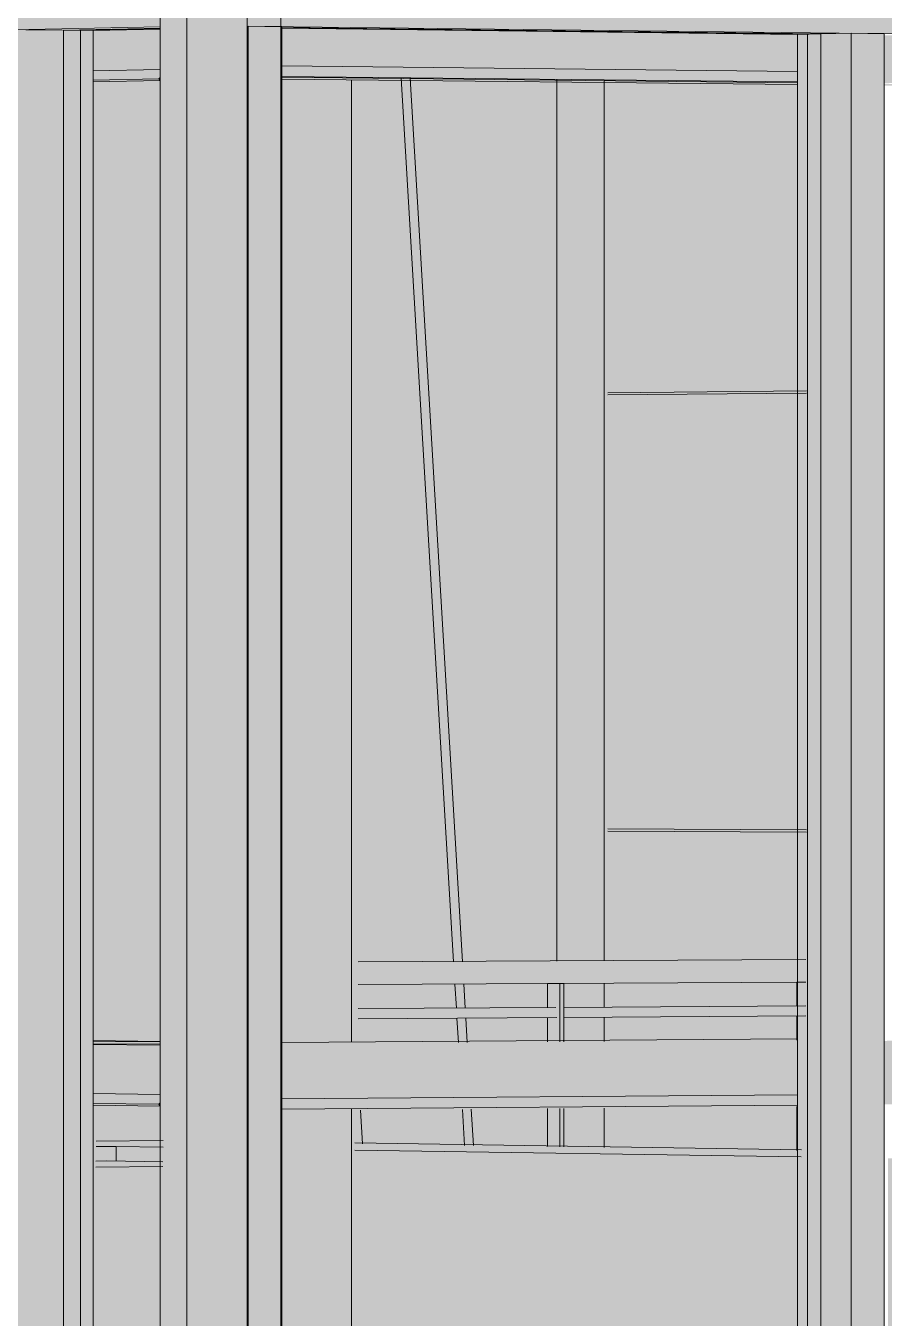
# Model space of a CAD drawing. Header units: inches. Extents: x 31156 to 31160, y -65 to 66.
# Drawn here: x 31157.44868 to 31157.47387, y 65.98101 to 66.01892 of the extents above; entities that cross this region are included whole.
import ezdxf

# ---------------------------------------------------------------- set-up
doc = ezdxf.new("R2010")
doc.units = ezdxf.units.IN
doc.header["$MEASUREMENT"] = 0
for name, color, linetype, lineweight in [('A-FLOR-HRAL', 11, 'Continuous', 9), ('A-GLAZ-CURT', 52, 'Continuous', 9), ('A-GLAZ-CWMG', 51, 'Continuous', 9), ('A-WALL-PATT', 111, 'Continuous', 13), ('L-SITE-WALL', 31, 'Continuous', 13), ('Q-CASE', 31, 'Continuous', 9), ('S-BEAM', 12, 'Continuous', 9), ('S-COLS', 52, 'Continuous', 9)]:
    doc.layers.add(name, color=color, linetype=linetype, lineweight=lineweight)

# ---------------------------------------------------------------- blocks, each defined once
blk = doc.blocks.new('FP_44-Looking North West')
at = {"layer": 'A-WALL-PATT', "lineweight": 9}
for p, q in [((-3322.782594, 66.008206), (-3322.788426, 66.008155)), ((-3322.782594, 66.008139), (-3322.788426, 66.008089)), ((-3322.782594, 65.99533), (-3322.788426, 65.995359)), ((-3322.782594, 65.995263), (-3322.788426, 65.995293))]:
    blk.add_line(p, q, dxfattribs=at)

msp = doc.modelspace()

# ---------------------------------------------------------------- hatches: boundary and pattern name
at = {"layer": 'A-FLOR-HRAL', "lineweight": 5}
h = msp.add_hatch(color=256, dxfattribs=at)
h.paths.add_polyline_path([(31157.458443, 65.991122), (31157.471569, 65.991203), (31157.471569, 65.991527), (31157.458443, 65.991438), (31157.458443, 65.991207)], flags=0)
h.paths.add_polyline_path([(31157.474123, 65.991208), (31157.488921, 65.991313), (31157.488921, 65.99162), (31157.474123, 65.991518), (31157.474123, 65.991228)], flags=0)
h.paths.add_polyline_path([(31157.491466, 65.991303), (31157.502924, 65.991366), (31157.502895, 65.991694), (31157.491466, 65.991627), (31157.491466, 65.991364)], flags=0)
h = msp.add_hatch(color=256, dxfattribs=at)
h.paths.add_polyline_path([(31157.458443, 65.990793), (31157.471569, 65.990897), (31157.471569, 65.991194), (31157.458443, 65.991122), (31157.458443, 65.990795)], flags=0)
h.paths.add_polyline_path([(31157.4744, 65.990885), (31157.481756, 65.990935), (31157.483236, 65.990938), (31157.488921, 65.990977), (31157.488921, 65.991289), (31157.474123, 65.991184), (31157.474123, 65.990888)], flags=0)
h.paths.add_polyline_path([(31157.492178, 65.990985), (31157.502924, 65.991075), (31157.502924, 65.991366), (31157.491466, 65.991303), (31157.491466, 65.990987)], flags=0)
h = msp.add_hatch(color=256, dxfattribs=at)
h.paths.add_polyline_path([(31157.464354, 65.986036), (31157.464354, 65.987161), (31157.464274, 65.987133), (31157.464274, 65.986037)], flags=0)
h.paths.add_polyline_path([(31157.463984, 65.989115), (31157.464354, 65.989118), (31157.464354, 65.98983), (31157.463984, 65.989828), (31157.463984, 65.989387)], flags=0)
h.paths.add_polyline_path([(31157.464232, 65.990124), (31157.464354, 65.990125), (31157.464354, 65.990822), (31157.463984, 65.990826), (31157.463984, 65.990126), (31157.464232, 65.990125)], flags=0)
h = msp.add_hatch(color=256, dxfattribs=at)
h.paths.add_polyline_path([(31157.464469, 65.986035), (31157.464469, 65.987162), (31157.464354, 65.987133), (31157.464354, 65.986036)], flags=0)
h.paths.add_polyline_path([(31157.464354, 65.989118), (31157.464469, 65.989119), (31157.464469, 65.990823), (31157.464354, 65.990822), (31157.464354, 65.990106)], flags=0)
h = msp.add_hatch(color=256, dxfattribs=at)
h.paths.add_polyline_path([(31157.471308, 65.989165), (31157.471569, 65.989167), (31157.471569, 65.989876), (31157.471308, 65.989874), (31157.471308, 65.989387)], flags=0)
h.paths.add_polyline_path([(31157.471569, 65.99017), (31157.471569, 65.990865), (31157.471308, 65.990858), (31157.471308, 65.990171), (31157.471401, 65.990172)], flags=0)
h = msp.add_hatch(color=256, dxfattribs=at)
h.paths.add_polyline_path([(31157.458443, 65.989793), (31157.471569, 65.989876), (31157.471569, 65.99017), (31157.458443, 65.990089)], flags=0)
h.paths.add_polyline_path([(31157.474123, 65.989892), (31157.488921, 65.989986), (31157.488921, 65.990276), (31157.474123, 65.990185), (31157.474123, 65.990106)], flags=0)
h.paths.add_polyline_path([(31157.491466, 65.990002), (31157.502924, 65.990105), (31157.502924, 65.990362), (31157.491466, 65.990292), (31157.491466, 65.990105)], flags=0)
at = {"layer": 'A-FLOR-HRAL', "lineweight": 5, "transparency": 33554466}
for points in [[(31157.464274, 65.986037), (31157.464274, 65.987161), (31157.458443, 65.987095), (31157.458443, 65.986126), (31157.462042, 65.986071)], [(31157.464274, 65.986037), (31157.464274, 65.987161), (31157.464228, 65.987133), (31157.464228, 65.986038)], [(31157.471569, 65.985927), (31157.471569, 65.987219), (31157.464274, 65.987133), (31157.464274, 65.986037), (31157.466423, 65.986005)]]:
    msp.add_hatch(color=256, dxfattribs=at).paths.add_polyline_path(points, flags=0)
at = {"layer": 'A-FLOR-HRAL', "lineweight": 5}
for points in [[(31157.464274, 65.986037), (31157.464274, 65.987161), (31157.463984, 65.987133), (31157.463984, 65.986042)], [(31157.471569, 65.985927), (31157.471569, 65.987219), (31157.471308, 65.987217), (31157.471308, 65.985931)]]:
    msp.add_hatch(color=256, dxfattribs=at).paths.add_polyline_path(points, flags=0)
at = {"layer": 'A-GLAZ-CURT', "transparency": 33554458}
msp.add_hatch(color=256, dxfattribs=at).paths.add_polyline_path([(31157.452621, 65.959788), (31157.452621, 66.018849), (31157.449793, 66.018791), (31157.449793, 65.959912), (31157.45003, 65.959902)], flags=0)
at = {"layer": 'A-GLAZ-CURT', "lineweight": 5, "transparency": 33554458}
msp.add_hatch(color=256, dxfattribs=at).paths.add_polyline_path([(31157.456194, 65.959753), (31157.47201, 65.960147), (31157.47201, 66.018681), (31157.456194, 66.018866), (31157.456194, 65.960113)], flags=0)
at = {"layer": 'A-GLAZ-CWMG', "lineweight": 5}
for points in [[(31157.448296, 66.018796), (31157.452621, 66.018885), (31157.452621, 66.020144), (31157.448296, 66.020049)], [(31157.473382, 66.018693), (31157.473382, 66.019939), (31157.4557, 66.02016), (31157.4557, 66.0189), (31157.470557, 66.018726)], [(31157.490682, 66.018491), (31157.490682, 66.019724), (31157.473382, 66.019939), (31157.473382, 66.018693), (31157.488025, 66.018522)], [(31157.453402, 65.959677), (31157.453402, 66.019531), (31157.452621, 66.019515), (31157.452621, 65.959711), (31157.453091, 65.959691)], [(31157.453402, 65.959677), (31157.454391, 65.959702), (31157.454391, 66.01952), (31157.453402, 66.019531), (31157.453402, 65.959761)], [(31157.455175, 65.959667), (31157.455175, 66.019536), (31157.454391, 66.01952), (31157.454391, 65.959702)], [(31157.455175, 65.959667), (31157.456163, 65.959692), (31157.456163, 66.019524), (31157.455175, 66.019536), (31157.455175, 65.960114)], [(31157.455206, 65.959668), (31157.455206, 66.018906), (31157.454422, 66.01889), (31157.454422, 65.959702)], [(31157.455206, 65.959668), (31157.456194, 65.959693), (31157.456194, 66.018894), (31157.455206, 66.018906), (31157.455206, 65.960114)], [(31157.448683, 65.959885), (31157.448683, 66.018804), (31157.44791, 66.018788), (31157.44791, 65.959919)], [(31157.448683, 65.959885), (31157.449793, 65.959912), (31157.449793, 66.018791), (31157.448683, 66.018796), (31157.448683, 65.959902)], [(31157.449793, 65.959912), (31157.450656, 65.959933), (31157.450656, 66.018781), (31157.449793, 66.018791), (31157.449793, 65.964402)], [(31157.47201, 65.960147), (31157.47201, 66.018681), (31157.471321, 66.018667), (31157.471321, 65.960177)], [(31157.472899, 65.960109), (31157.472899, 66.018699), (31157.47201, 66.018681), (31157.47201, 65.960147), (31157.472616, 65.960121)], [(31157.472899, 65.960109), (31157.473865, 65.960133), (31157.473865, 66.018687), (31157.472899, 66.018699), (31157.472899, 65.972546)]]:
    msp.add_hatch(color=256, dxfattribs=at).paths.add_polyline_path(points, flags=0)
at = {"layer": 'L-SITE-WALL', "lineweight": 5}
h = msp.add_hatch(color=256, dxfattribs=at)
h.paths.add_polyline_path([(31157.450746, 65.986206), (31157.452717, 65.986233), (31157.452715, 65.98721), (31157.450746, 65.98721), (31157.450746, 65.986226)], flags=0)
h.paths.add_polyline_path([(31157.452717, 65.98911), (31157.452715, 66.01734), (31157.450746, 66.017302), (31157.450746, 65.989133), (31157.452715, 65.98911)], flags=0)
at = {"layer": 'Q-CASE', "lineweight": 5}
for points in [[(31157.451338, 65.985614), (31157.451338, 65.986048), (31157.450743, 65.986042), (31157.450743, 65.985615), (31157.451072, 65.985618)], [(31157.450732, 65.967967), (31157.452703, 65.968006), (31157.452703, 65.985457), (31157.450732, 65.98544), (31157.450732, 65.967992)]]:
    msp.add_hatch(color=256, dxfattribs=at).paths.add_polyline_path(points, flags=0)
h = msp.add_hatch(color=256, dxfattribs=at)
h.paths.add_polyline_path([(31157.476199, 65.96847), (31157.476199, 65.985668), (31157.47398, 65.985702), (31157.47398, 65.968545), (31157.475038, 65.968509)], flags=0)
h.paths.add_polyline_path([(31157.471431, 65.96863), (31157.471431, 65.985741), (31157.458336, 65.985941), (31157.458336, 65.96907), (31157.466297, 65.968803)], flags=0)
h.paths.add_polyline_path([(31157.452713, 65.985592), (31157.452713, 65.986027), (31157.451338, 65.986048), (31157.451338, 65.985614)], flags=0)
at = {"layer": 'S-BEAM', "lineweight": 5}
for points in [[(31157.450658, 66.017599), (31157.452624, 66.017641), (31157.452624, 66.018822), (31157.450658, 66.018774), (31157.450658, 66.017641)], [(31157.452624, 65.987568), (31157.452622, 65.989013), (31157.450658, 65.989032), (31157.450658, 65.987595), (31157.452622, 65.987568)], [(31157.452624, 65.989013), (31157.452622, 65.989056), (31157.451432, 65.989028), (31157.452622, 65.989013)], [(31157.452587, 65.987283), (31157.452624, 65.987322), (31157.452624, 65.987568), (31157.450658, 65.987565), (31157.450658, 65.98731), (31157.450912, 65.987306)], [(31157.452622, 65.987231), (31157.452587, 65.987283), (31157.450658, 65.98731), (31157.450658, 65.987258), (31157.450912, 65.987255)]]:
    msp.add_hatch(color=256, dxfattribs=at).paths.add_polyline_path(points, flags=0)
h = msp.add_hatch(color=256, dxfattribs=at)
h.paths.add_polyline_path([(31157.505027, 66.017207), (31157.505027, 66.018274), (31157.491156, 66.018436), (31157.491156, 66.017359), (31157.50113, 66.017249)], flags=0)
h.paths.add_polyline_path([(31157.488619, 66.017387), (31157.488619, 66.018465), (31157.473867, 66.018638), (31157.473867, 66.017549), (31157.488027, 66.017393)], flags=0)
h.paths.add_polyline_path([(31157.471321, 66.017577), (31157.471321, 66.018667), (31157.456195, 66.018844), (31157.456195, 66.017743), (31157.470558, 66.017585)], flags=0)
h = msp.add_hatch(color=256, dxfattribs=at)
h.paths.add_polyline_path([(31157.505027, 66.016907), (31157.505027, 66.017207), (31157.491156, 66.017359), (31157.491157, 66.017056), (31157.504747, 66.01691)], flags=0)
h.paths.add_polyline_path([(31157.488619, 66.017084), (31157.488619, 66.017387), (31157.473867, 66.017549), (31157.473867, 66.017243), (31157.488341, 66.017087)], flags=0)
h.paths.add_polyline_path([(31157.471321, 66.01727), (31157.471321, 66.017577), (31157.456195, 66.017743), (31157.456195, 66.017433), (31157.471045, 66.017273)], flags=0)
h = msp.add_hatch(color=256, dxfattribs=at)
h.paths.add_polyline_path([(31157.146514, 66.011524), (31157.147566, 66.011544), (31157.147566, 66.01158), (31157.146487, 66.011559)], flags=0)
h.paths.add_polyline_path([(31157.302265, 66.014469), (31157.305857, 66.014537), (31157.305857, 66.014581), (31157.302233, 66.014513)], flags=0)
h.paths.add_polyline_path([(31157.35389, 66.015445), (31157.359496, 66.015551), (31157.359496, 66.015598), (31157.353857, 66.015492)], flags=0)
h.paths.add_polyline_path([(31157.385529, 66.016043), (31157.395196, 66.016226), (31157.395196, 66.016275), (31157.385529, 66.016092)], flags=0)
h.paths.add_polyline_path([(31157.40098, 66.016335), (31157.407795, 66.016464), (31157.407795, 66.016514), (31157.400947, 66.016384)], flags=0)
h.paths.add_polyline_path([(31157.410434, 66.016514), (31157.420769, 66.016709), (31157.420769, 66.01676), (31157.410434, 66.016564)], flags=0)
h.paths.add_polyline_path([(31157.423442, 66.01676), (31157.434136, 66.016962), (31157.434136, 66.017014), (31157.423442, 66.016811)], flags=0)
h.paths.add_polyline_path([(31157.436844, 66.017013), (31157.447913, 66.017222), (31157.447913, 66.017275), (31157.436844, 66.017065)], flags=0)
h.paths.add_polyline_path([(31157.450658, 66.017274), (31157.452622, 66.017311), (31157.452587, 66.017364), (31157.450658, 66.017327)], flags=0)
h = msp.add_hatch(color=256, dxfattribs=at)
h.paths.add_polyline_path([(31157.302233, 66.014513), (31157.305857, 66.014581), (31157.305857, 66.014621), (31157.302275, 66.014553)], flags=0)
h.paths.add_polyline_path([(31157.353857, 66.015492), (31157.359496, 66.015598), (31157.359496, 66.015641), (31157.3539, 66.015534)], flags=0)
h.paths.add_polyline_path([(31157.385529, 66.016092), (31157.395196, 66.016275), (31157.395196, 66.01632), (31157.385529, 66.016136)], flags=0)
h.paths.add_polyline_path([(31157.400947, 66.016384), (31157.407795, 66.016514), (31157.407795, 66.016559), (31157.400991, 66.01643)], flags=0)
h.paths.add_polyline_path([(31157.410434, 66.016564), (31157.420769, 66.01676), (31157.420769, 66.016806), (31157.410434, 66.016609)], flags=0)
h.paths.add_polyline_path([(31157.423442, 66.016811), (31157.434136, 66.017014), (31157.434136, 66.01706), (31157.423442, 66.016857)], flags=0)
h.paths.add_polyline_path([(31157.436844, 66.017065), (31157.447913, 66.017275), (31157.447913, 66.017322), (31157.436844, 66.017112)], flags=0)
h.paths.add_polyline_path([(31157.450658, 66.017327), (31157.452587, 66.017364), (31157.452624, 66.017403), (31157.452624, 66.017637), (31157.450658, 66.017599)], flags=0)
at = {"layer": 'S-BEAM'}
msp.add_hatch(color=256, dxfattribs=at).paths.add_polyline_path([(31157.452622, 66.017311), (31157.452624, 66.017314), (31157.452624, 66.017403), (31157.452587, 66.017364)], flags=0)
at = {"layer": 'S-BEAM', "lineweight": 5}
h = msp.add_hatch(color=256, dxfattribs=at)
h.paths.add_polyline_path([(31157.503059, 66.016851), (31157.503087, 66.016902), (31157.491159, 66.017031), (31157.491159, 66.016979), (31157.501133, 66.016871)], flags=0)
h.paths.add_polyline_path([(31157.488622, 66.017006), (31157.488622, 66.017058), (31157.473869, 66.017217), (31157.473869, 66.017164), (31157.48803, 66.017012)], flags=0)
h.paths.add_polyline_path([(31157.471323, 66.017192), (31157.471323, 66.017244), (31157.456197, 66.017407), (31157.456197, 66.017354), (31157.47056, 66.0172)], flags=0)
h = msp.add_hatch(color=256, dxfattribs=at)
h.paths.add_polyline_path([(31157.503087, 66.016902), (31157.503067, 66.016928), (31157.501133, 66.016923)], flags=0)
h.paths.add_polyline_path([(31157.488622, 66.017058), (31157.488622, 66.017084), (31157.48803, 66.017064)], flags=0)
h.paths.add_polyline_path([(31157.471323, 66.017244), (31157.471323, 66.017271), (31157.47056, 66.017253)], flags=0)
h = msp.add_hatch(color=256, dxfattribs=at)
h.paths.add_polyline_path([(31157.464258, 66.007478), (31157.471589, 66.007537), (31157.471589, 66.008168), (31157.464258, 66.008104)], flags=0)
h.paths.add_polyline_path([(31157.474143, 66.007558), (31157.488938, 66.007677), (31157.488938, 66.00832), (31157.474143, 66.008191)], flags=0)
h.paths.add_polyline_path([(31157.491483, 66.007697), (31157.502937, 66.00779), (31157.502937, 66.008442), (31157.491483, 66.008342)], flags=0)
h = msp.add_hatch(color=256, dxfattribs=at)
h.paths.add_polyline_path([(31157.502937, 65.994485), (31157.502937, 65.995138), (31157.491483, 65.995196), (31157.491483, 65.994551), (31157.501484, 65.994493)], flags=0)
h.paths.add_polyline_path([(31157.488938, 65.994565), (31157.488938, 65.995208), (31157.474143, 65.995283), (31157.474143, 65.99465), (31157.488344, 65.994568)], flags=0)
h.paths.add_polyline_path([(31157.471589, 65.994664), (31157.471589, 65.995296), (31157.464258, 65.995333), (31157.464258, 65.994706), (31157.470824, 65.994668)], flags=0)
h = msp.add_hatch(color=256, dxfattribs=at)
h.paths.add_polyline_path([(31157.456195, 65.988925), (31157.471321, 65.989029), (31157.471321, 65.989147), (31157.456195, 65.989028), (31157.456195, 65.988984)], flags=0)
h.paths.add_polyline_path([(31157.473867, 65.989047), (31157.488619, 65.989148), (31157.488619, 65.989264), (31157.473867, 65.989144), (31157.473867, 65.9891)], flags=0)
h.paths.add_polyline_path([(31157.491156, 65.989165), (31157.505027, 65.98926), (31157.505027, 65.989376), (31157.491156, 65.989258), (31157.491156, 65.989213)], flags=0)
at = {"layer": 'S-BEAM'}
h = msp.add_hatch(color=256, dxfattribs=at)
h.paths.add_polyline_path([(31157.452622, 65.987231), (31157.452624, 65.987234), (31157.452624, 65.987322), (31157.452587, 65.987283)], flags=0)
h.paths.add_polyline_path([(31157.450657, 65.989043), (31157.452624, 65.989059), (31157.452624, 65.989124), (31157.450657, 65.989082)], flags=0)
at = {"layer": 'S-BEAM', "lineweight": 5}
h = msp.add_hatch(color=256, dxfattribs=at)
h.paths.add_polyline_path([(31157.456195, 65.987439), (31157.471321, 65.987556), (31157.471321, 65.989029), (31157.456195, 65.988925)], flags=0)
h.paths.add_polyline_path([(31157.473867, 65.987576), (31157.488619, 65.987691), (31157.488619, 65.989148), (31157.473867, 65.989047)], flags=0)
h.paths.add_polyline_path([(31157.491156, 65.98771), (31157.505027, 65.987818), (31157.505027, 65.98926), (31157.491156, 65.989165)], flags=0)
h = msp.add_hatch(color=256, dxfattribs=at)
h.paths.add_polyline_path([(31157.456195, 65.987141), (31157.471321, 65.987261), (31157.471321, 65.987556), (31157.456195, 65.987439)], flags=0)
h.paths.add_polyline_path([(31157.473867, 65.987281), (31157.488619, 65.987399), (31157.488619, 65.987691), (31157.473867, 65.987576)], flags=0)
h.paths.add_polyline_path([(31157.491157, 65.987419), (31157.505027, 65.987529), (31157.505027, 65.987818), (31157.491156, 65.98771)], flags=0)
at = {"layer": 'S-COLS', "lineweight": 5}
h = msp.add_hatch(color=256, dxfattribs=at)
h.paths.add_polyline_path([(31157.456197, 65.959799), (31157.458133, 65.959847), (31157.458133, 65.987156), (31157.456197, 65.987138), (31157.456197, 65.960112)], flags=0)
h.paths.add_polyline_path([(31157.456197, 65.9891), (31157.458133, 65.989113), (31157.458133, 66.017333), (31157.456197, 66.017354), (31157.456197, 65.990139)], flags=0)
h.paths.add_polyline_path([(31157.458133, 66.020131), (31157.458133, 66.048152), (31157.456197, 66.04821), (31157.456197, 66.020155), (31157.457746, 66.020135)], flags=0)
h = msp.add_hatch(color=256, dxfattribs=at)
h.paths.add_polyline_path([(31157.458133, 65.959847), (31157.458239, 65.95985), (31157.458222, 65.987156), (31157.458133, 65.987138), (31157.458133, 65.960122)], flags=0)
h.paths.add_polyline_path([(31157.458133, 65.989113), (31157.458239, 65.989117), (31157.458222, 66.017332), (31157.458133, 66.017333), (31157.458133, 65.989114)], flags=0)
h.paths.add_polyline_path([(31157.458239, 66.020129), (31157.458222, 66.048149), (31157.458133, 66.048152), (31157.458161, 66.02013), (31157.458228, 66.020129)], flags=0)
h = msp.add_hatch(color=256, dxfattribs=at)
h.paths.add_polyline_path([(31157.460036, 65.989085), (31157.460243, 65.989087), (31157.460201, 65.989801), (31157.459993, 65.9898), (31157.460018, 65.989384)], flags=0)
h.paths.add_polyline_path([(31157.459975, 65.990098), (31157.460183, 65.990103), (31157.460141, 65.990802), (31157.459934, 65.9908), (31157.459975, 65.990103)], flags=0)
h.paths.add_polyline_path([(31157.459894, 65.991461), (31157.460101, 65.991469), (31157.458561, 66.017394), (31157.458462, 66.017395), (31157.458462, 66.015558), (31157.459894, 65.991469)], flags=0)
h = msp.add_hatch(color=256, dxfattribs=at)
h.paths.add_polyline_path([(31157.458463, 65.989074), (31157.461374, 65.989094), (31157.461332, 65.989808), (31157.458463, 65.98979), (31157.458463, 65.989384)], flags=0)
h.paths.add_polyline_path([(31157.458463, 65.990089), (31157.461314, 65.990107), (31157.461272, 65.990809), (31157.458463, 65.990783), (31157.458463, 65.990103)], flags=0)
h.paths.add_polyline_path([(31157.458463, 65.991456), (31157.461233, 65.991469), (31157.459694, 66.017381), (31157.458462, 66.017395), (31157.458463, 65.991457)], flags=0)
h = msp.add_hatch(color=256, dxfattribs=at)
h.paths.add_polyline_path([(31157.461374, 65.989094), (31157.461634, 65.989096), (31157.461592, 65.98981), (31157.461332, 65.989808), (31157.461357, 65.989384)], flags=0)
h.paths.add_polyline_path([(31157.461314, 65.990107), (31157.461574, 65.990108), (31157.461533, 65.990812), (31157.461272, 65.990804), (31157.46129, 65.990516)], flags=0)
h.paths.add_polyline_path([(31157.461494, 65.991463), (31157.459955, 66.017378), (31157.459694, 66.017381), (31157.461233, 65.991466)], flags=0)
h = msp.add_hatch(color=256, dxfattribs=at)
h.paths.add_polyline_path([(31157.461635, 65.989096), (31157.464004, 65.989112), (31157.464004, 65.989825), (31157.461592, 65.98981), (31157.461618, 65.989384)], flags=0)
h.paths.add_polyline_path([(31157.461575, 65.990108), (31157.464004, 65.990123), (31157.464004, 65.990823), (31157.461769, 65.990815), (31157.461533, 65.990804), (31157.46155, 65.990516)], flags=0)
h.paths.add_polyline_path([(31157.461553, 65.991463), (31157.464253, 65.991489), (31157.464242, 65.994998), (31157.464049, 65.995206), (31157.464258, 65.995278), (31157.464258, 66.017332), (31157.459955, 66.017379), (31157.461494, 65.991463)], flags=0)
h = msp.add_hatch(color=256, dxfattribs=at)
h.paths.add_polyline_path([(31157.46449, 65.989115), (31157.465653, 65.989123), (31157.465653, 65.989836), (31157.46449, 65.989828), (31157.46449, 65.989384)], flags=0)
h.paths.add_polyline_path([(31157.46449, 65.990126), (31157.465653, 65.990133), (31157.465653, 65.990832), (31157.46449, 65.99082), (31157.46449, 65.990516)], flags=0)
h.paths.add_polyline_path([(31157.464258, 65.991484), (31157.465653, 65.991517), (31157.465653, 66.017317), (31157.464258, 66.017332), (31157.464258, 65.991489)], flags=0)
for points in [[(31157.461553, 65.986075), (31157.46149, 65.987135), (31157.458507, 65.987091), (31157.458565, 65.98612)], [(31157.460421, 65.986092), (31157.46036, 65.987126), (31157.460152, 65.987124), (31157.460213, 65.986095)], [(31157.461814, 65.986071), (31157.461751, 65.987137), (31157.461491, 65.987129), (31157.461553, 65.986075)], [(31157.464004, 65.986038), (31157.464004, 65.987155), (31157.461752, 65.987129), (31157.461814, 65.986071), (31157.462062, 65.986067)], [(31157.465653, 65.986013), (31157.465653, 65.987168), (31157.46449, 65.987129), (31157.46449, 65.98603), (31157.465206, 65.98602)]]:
    msp.add_hatch(color=256, dxfattribs=at).paths.add_polyline_path(points, flags=0)

# ---------------------------------------------------------------- linework, layer by layer
at = {"layer": 'A-FLOR-HRAL'}
for p, q in [((31157.458437, 65.991459), (31157.471569, 65.991528)), ((31157.471569, 65.990868), (31157.458437, 65.990793)), ((31157.464354, 65.990822), (31157.463984, 65.990826)), ((31157.463984, 65.990123), (31157.463984, 65.990826)), ((31157.464469, 65.990823), (31157.464354, 65.990822)), ((31157.464354, 65.989118), (31157.464354, 65.990822)), ((31157.464469, 65.990823), (31157.464469, 65.989119)), ((31157.471569, 65.990865), (31157.471308, 65.990868)), ((31157.471308, 65.990168), (31157.471308, 65.990867)), ((31157.458438, 65.990089), (31157.464232, 65.990124)), ((31157.464469, 65.990126), (31157.471569, 65.99017)), ((31157.458438, 65.989793), (31157.464262, 65.98983)), ((31157.463984, 65.989115), (31157.463984, 65.989828)), ((31157.464469, 65.989831), (31157.471569, 65.989876)), ((31157.471308, 65.989165), (31157.471308, 65.989874)), ((31157.463984, 65.986042), (31157.463984, 65.987158)), ((31157.464354, 65.986036), (31157.464354, 65.987161)), ((31157.464469, 65.987162), (31157.464469, 65.986035)), ((31157.471308, 65.985931), (31157.471308, 65.987217))]:
    msp.add_line(p, q, dxfattribs=at)
at = {"layer": 'A-GLAZ-CURT'}
for p, q in [((31157.452621, 66.018849), (31157.449793, 66.018791)), ((31157.449793, 66.018791), (31157.449793, 65.959912)), ((31157.450286, 66.018786), (31157.449793, 66.018791)), ((31157.450286, 66.018786), (31157.452622, 66.018834)), ((31157.450286, 65.959924), (31157.450286, 66.018786)), ((31157.47201, 66.018681), (31157.456194, 66.018866)), ((31157.456195, 66.018853), (31157.471616, 66.018673)), ((31157.47201, 66.018681), (31157.471616, 66.018673)), ((31157.471616, 66.018673), (31157.471616, 65.960164)), ((31157.47201, 65.960147), (31157.47201, 66.018681))]:
    msp.add_line(p, q, dxfattribs=at)
at = {"layer": 'A-GLAZ-CWMG'}
for p, q in [((31157.452621, 66.020144), (31157.452621, 66.018885)), ((31157.452621, 66.019515), (31157.452621, 65.959711)), ((31157.453402, 65.959677), (31157.453402, 66.019531)), ((31157.455175, 66.019536), (31157.455175, 65.959667)), ((31157.456163, 66.019524), (31157.456163, 65.959692)), ((31157.448296, 66.018796), (31157.452621, 66.018885)), ((31157.455206, 66.018906), (31157.456194, 66.018894)), ((31157.455206, 66.018906), (31157.455206, 65.959668)), ((31157.473382, 66.018693), (31157.4557, 66.0189)), ((31157.456194, 66.018894), (31157.456194, 65.959693)), ((31157.448683, 66.018804), (31157.449793, 66.018791)), ((31157.449793, 66.018791), (31157.450656, 66.018781)), ((31157.450656, 66.018781), (31157.452622, 66.018822)), ((31157.450656, 66.018781), (31157.450656, 65.959933)), ((31157.471321, 66.018667), (31157.456195, 66.018844)), ((31157.471321, 66.018667), (31157.47201, 66.018681)), ((31157.471321, 65.960177), (31157.471321, 66.018667)), ((31157.47201, 66.018681), (31157.472899, 66.018699)), ((31157.472899, 66.018699), (31157.473865, 66.018687)), ((31157.472899, 66.018699), (31157.472899, 65.960109)), ((31157.490682, 66.018491), (31157.473382, 66.018693)), ((31157.473865, 66.018687), (31157.473865, 65.960133))]:
    msp.add_line(p, q, dxfattribs=at)
at = {"layer": 'Q-CASE'}
for p, q in [((31157.450743, 65.986042), (31157.451338, 65.986048)), ((31157.452717, 65.986222), (31157.450746, 65.986206)), ((31157.451338, 65.986048), (31157.452713, 65.986027)), ((31157.451338, 65.985614), (31157.451338, 65.986048)), ((31157.458331, 65.985941), (31157.471431, 65.985741)), ((31157.471437, 65.985952), (31157.458335, 65.986149)), ((31157.451064, 65.98562), (31157.450736, 65.985617)), ((31157.452705, 65.985594), (31157.451064, 65.98562)), ((31157.450732, 65.98544), (31157.452703, 65.985457))]:
    msp.add_line(p, q, dxfattribs=at)
at = {"layer": 'S-BEAM'}
for p, q in [((31157.456195, 66.017743), (31157.471321, 66.017577)), ((31157.450658, 66.017599), (31157.452624, 66.017637)), ((31157.450658, 66.017327), (31157.452587, 66.017364)), ((31157.452624, 66.017403), (31157.452587, 66.017364)), ((31157.452587, 66.017364), (31157.452622, 66.017311)), ((31157.456195, 66.017433), (31157.471321, 66.01727)), ((31157.456197, 66.017407), (31157.471323, 66.017244)), ((31157.450658, 66.017274), (31157.452622, 66.017311)), ((31157.456197, 66.017354), (31157.471323, 66.017192)), ((31157.452606, 65.989124), (31157.450657, 65.989111)), ((31157.450657, 65.989043), (31157.452624, 65.989056)), ((31157.450658, 65.989151), (31157.452624, 65.989128)), ((31157.450658, 65.989037), (31157.452624, 65.989013)), ((31157.456197, 65.9891), (31157.471323, 65.989202)), ((31157.450658, 65.987595), (31157.452624, 65.987568)), ((31157.456195, 65.987439), (31157.471321, 65.987556)), ((31157.450658, 65.98731), (31157.452587, 65.987283)), ((31157.450658, 65.987258), (31157.452622, 65.987231)), ((31157.452624, 65.987322), (31157.452587, 65.987283)), ((31157.452587, 65.987283), (31157.452622, 65.987231)), ((31157.456195, 65.987141), (31157.471321, 65.987261))]:
    msp.add_line(p, q, dxfattribs=at)
at = {"layer": 'S-COLS'}
for p, q in [((31157.461233, 65.991466), (31157.459694, 66.017381)), ((31157.459955, 66.017378), (31157.461494, 65.991462)), ((31157.458242, 66.017332), (31157.458242, 65.989113)), ((31157.464258, 66.017332), (31157.464258, 65.991481)), ((31157.465653, 65.991489), (31157.465653, 66.017317)), ((31157.465653, 65.99013), (31157.465653, 65.990832)), ((31157.461314, 65.990103), (31157.461272, 65.990809)), ((31157.461533, 65.990812), (31157.461575, 65.990105)), ((31157.461374, 65.989094), (31157.461332, 65.989808)), ((31157.461592, 65.98981), (31157.461634, 65.989096)), ((31157.465653, 65.989123), (31157.465653, 65.989836)), ((31157.458242, 65.987157), (31157.458242, 65.95985)), ((31157.458565, 65.98612), (31157.458506, 65.987111)), ((31157.461553, 65.986075), (31157.46149, 65.987135)), ((31157.461751, 65.987137), (31157.461814, 65.986071)), ((31157.465653, 65.986013), (31157.465653, 65.987168))]:
    msp.add_line(p, q, dxfattribs=at)

# ---------------------------------------------------------------- block references
at = {"layer": 'L-SITE-WALL', "lineweight": 9}
msp.add_blockref('FP_44-Looking North West', (34480.254183, 0), dxfattribs=at)

doc.saveas('drawing.dxf')
